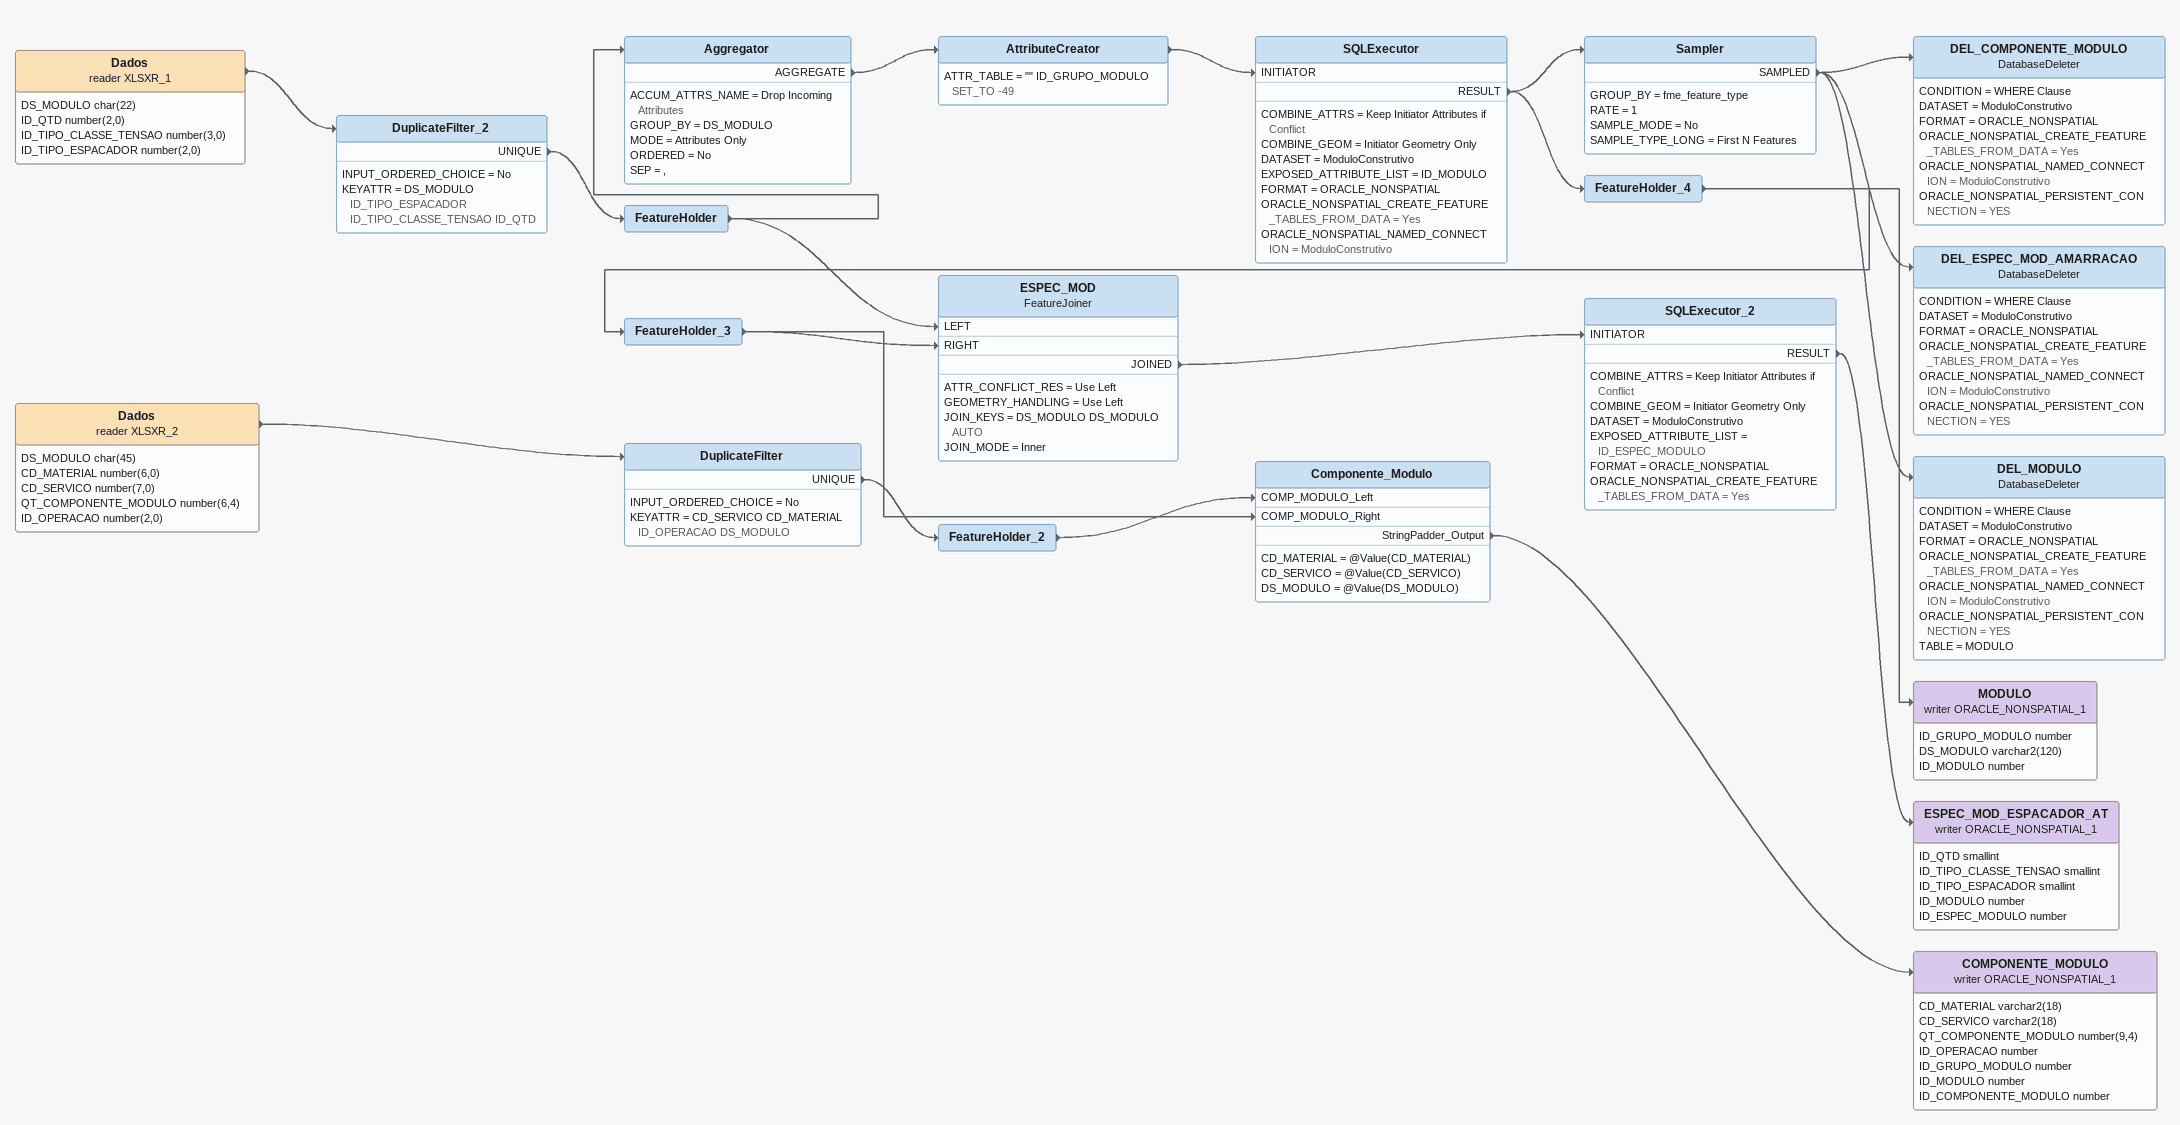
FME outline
Dados (reader XLSXR_1)
    attributes: DS_MODULO char(22), ID_QTD number(2,0), ID_TIPO_CLASSE_TENSAO number(3,0), ID_TIPO_ESPACADOR number(2,0)
    -> DuplicateFilter_2
DuplicateFilter_2
    INPUT_ORDERED_CHOICE = No
    KEYATTR = DS_MODULO ID_TIPO_ESPACADOR ID_TIPO_CLASSE_TENSAO ID_QTD
    UNIQUE -> FeatureHolder
FeatureHolder
    -> Aggregator
    -> ESPEC_MOD [LEFT]
Aggregator
    ACCUM_ATTRS_NAME = Drop Incoming Attributes
    GROUP_BY = DS_MODULO
    MODE = Attributes Only
    ORDERED = No
    SEP = ,
    AGGREGATE -> AttributeCreator
AttributeCreator
    ATTR_TABLE = "" ID_GRUPO_MODULO SET_TO -49
    -> SQLExecutor [INITIATOR]
SQLExecutor
    COMBINE_ATTRS = Keep Initiator Attributes if Conflict
    COMBINE_GEOM = Initiator Geometry Only
    DATASET = ModuloConstrutivo
    EXPOSED_ATTRIBUTE_LIST = ID_MODULO
    FORMAT = ORACLE_NONSPATIAL
    ORACLE_NONSPATIAL_CREATE_FEATURE_TABLES_FROM_DATA = Yes
    ORACLE_NONSPATIAL_NAMED_CONNECTION = ModuloConstrutivo
    RESULT -> Sampler
    RESULT -> FeatureHolder_4
Sampler
    GROUP_BY = fme_feature_type
    RATE = 1
    SAMPLE_MODE = No
    SAMPLE_TYPE_LONG = First N Features
    SAMPLED -> DEL_COMPONENTE_MODULO
    SAMPLED -> DEL_ESPEC_MOD_AMARRACAO
    SAMPLED -> DEL_MODULO
DEL_COMPONENTE_MODULO: DatabaseDeleter
    CONDITION = WHERE Clause
    DATASET = ModuloConstrutivo
    FORMAT = ORACLE_NONSPATIAL
    ORACLE_NONSPATIAL_CREATE_FEATURE_TABLES_FROM_DATA = Yes
    ORACLE_NONSPATIAL_NAMED_CONNECTION = ModuloConstrutivo
    ORACLE_NONSPATIAL_PERSISTENT_CONNECTION = YES
DEL_ESPEC_MOD_AMARRACAO: DatabaseDeleter
    CONDITION = WHERE Clause
    DATASET = ModuloConstrutivo
    FORMAT = ORACLE_NONSPATIAL
    ORACLE_NONSPATIAL_CREATE_FEATURE_TABLES_FROM_DATA = Yes
    ORACLE_NONSPATIAL_NAMED_CONNECTION = ModuloConstrutivo
    ORACLE_NONSPATIAL_PERSISTENT_CONNECTION = YES
DEL_MODULO: DatabaseDeleter
    CONDITION = WHERE Clause
    DATASET = ModuloConstrutivo
    FORMAT = ORACLE_NONSPATIAL
    ORACLE_NONSPATIAL_CREATE_FEATURE_TABLES_FROM_DATA = Yes
    ORACLE_NONSPATIAL_NAMED_CONNECTION = ModuloConstrutivo
    ORACLE_NONSPATIAL_PERSISTENT_CONNECTION = YES
    TABLE = MODULO
FeatureHolder_4
    -> MODULO (writer ORACLE_NONSPATIAL_1)
    -> FeatureHolder_3
MODULO (writer ORACLE_NONSPATIAL_1)
    attributes: ID_GRUPO_MODULO number, DS_MODULO varchar2(120), ID_MODULO number
FeatureHolder_3
    -> Componente_Modulo [COMP_MODULO_Right]
    -> ESPEC_MOD [RIGHT]
ESPEC_MOD: FeatureJoiner
    ATTR_CONFLICT_RES = Use Left
    GEOMETRY_HANDLING = Use Left
    JOIN_KEYS = DS_MODULO DS_MODULO AUTO
    JOIN_MODE = Inner
    JOINED -> SQLExecutor_2 [INITIATOR]
SQLExecutor_2
    COMBINE_ATTRS = Keep Initiator Attributes if Conflict
    COMBINE_GEOM = Initiator Geometry Only
    DATASET = ModuloConstrutivo
    EXPOSED_ATTRIBUTE_LIST = ID_ESPEC_MODULO
    FORMAT = ORACLE_NONSPATIAL
    ORACLE_NONSPATIAL_CREATE_FEATURE_TABLES_FROM_DATA = Yes
    RESULT -> ESPEC_MOD_ESPACADOR_AT (writer ORACLE_NONSPATIAL_1)
ESPEC_MOD_ESPACADOR_AT (writer ORACLE_NONSPATIAL_1)
    attributes: ID_QTD smallint, ID_TIPO_CLASSE_TENSAO smallint, ID_TIPO_ESPACADOR smallint, ID_MODULO number, ID_ESPEC_MODULO number
Dados (reader XLSXR_2)
    attributes: DS_MODULO char(45), CD_MATERIAL number(6,0), CD_SERVICO number(7,0), QT_COMPONENTE_MODULO number(6,4), ID_OPERACAO number(2,0)
    -> DuplicateFilter
DuplicateFilter
    INPUT_ORDERED_CHOICE = No
    KEYATTR = CD_SERVICO CD_MATERIAL ID_OPERACAO DS_MODULO
    UNIQUE -> FeatureHolder_2
FeatureHolder_2
    -> Componente_Modulo [COMP_MODULO_Left]
Componente_Modulo
    CD_MATERIAL = @Value(CD_MATERIAL)
    CD_SERVICO = @Value(CD_SERVICO)
    DS_MODULO = @Value(DS_MODULO)
    StringPadder_Output -> COMPONENTE_MODULO (writer ORACLE_NONSPATIAL_1)
COMPONENTE_MODULO (writer ORACLE_NONSPATIAL_1)
    attributes: CD_MATERIAL varchar2(18), CD_SERVICO varchar2(18), QT_COMPONENTE_MODULO number(9,4), ID_OPERACAO number, ID_GRUPO_MODULO number, ID_MODULO number, ID_COMPONENTE_MODULO number
